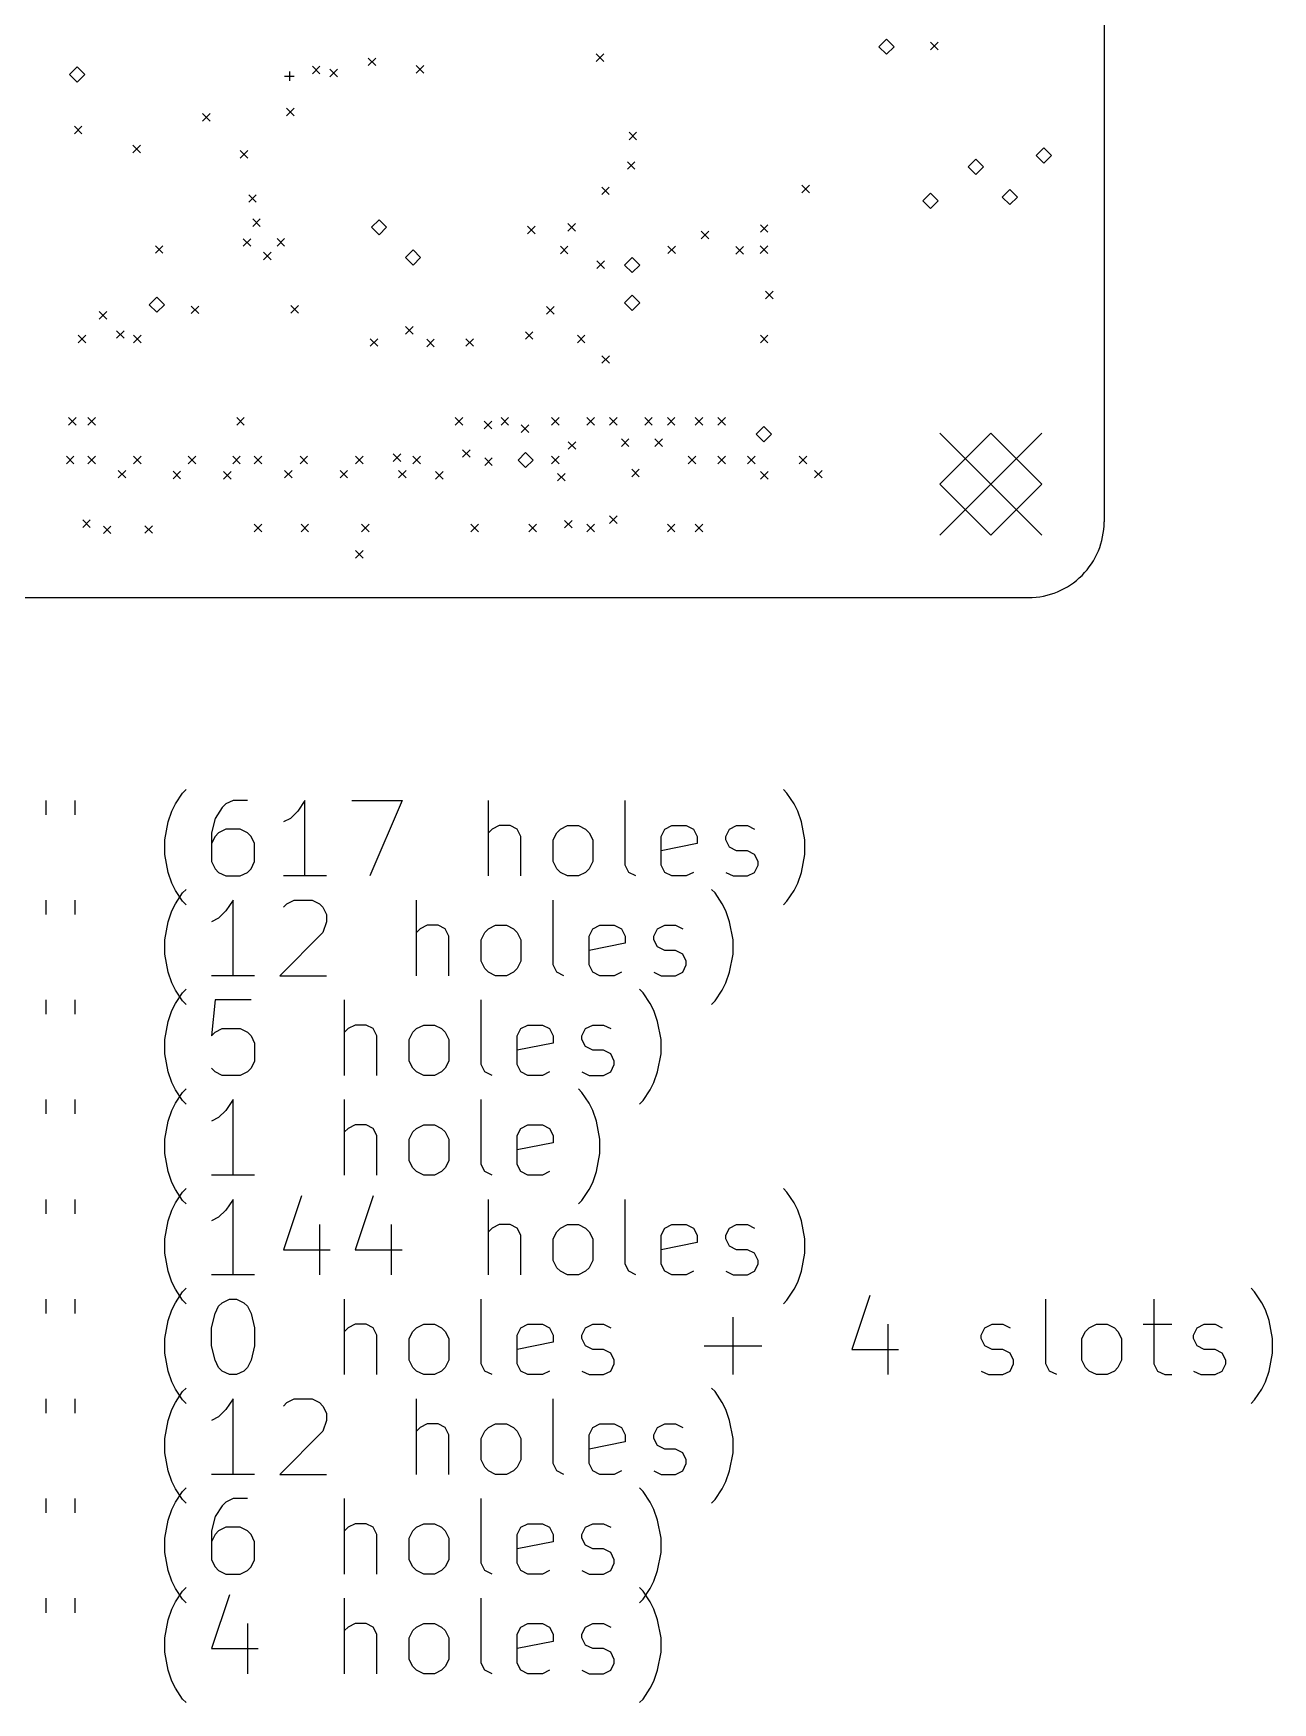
# Model space of a CAD drawing. Extents: x -2.1 to 64.5, y -89.3 to 0.
# Drawn here: x 31.65 to 64.46, y -89.25 to -45.07 of the extents above; entities that cross this region are included whole.
import ezdxf

# ---------------------------------------------------------------- set-up
doc = ezdxf.new("R2010")
doc.units = 0
doc.layers.add('BLACK', color=7, linetype='CONTINUOUS')

msp = doc.modelspace()

# ---------------------------------------------------------------- linework, layer by layer
at = {"layer": 'BLACK', "linetype": 'CONTINUOUS'}
for p, q in [((59.9958, -1.99421), (59.9958, -58)), ((54.235, -45.2218), (54.035, -45.4218)), ((54.035, -45.4218), (54.235, -45.6218)), ((54.435, -45.4218), (54.235, -45.2218)), ((54.235, -45.6218), (54.435, -45.4218)), ((55.4, -45.3), (55.6, -45.5)), ((55.6, -45.3), (55.4, -45.5)), ((39.0339, -45.9346), (39.2339, -46.1346)), ((39.2339, -45.9346), (39.0339, -46.1346)), ((40.5135, -45.7205), (40.7135, -45.9205)), ((40.7135, -45.7205), (40.5135, -45.9205)), ((41.7806, -45.9171), (41.9806, -46.1171)), ((41.9806, -45.9171), (41.7806, -46.1171)), ((46.5511, -45.6077), (46.7511, -45.8077)), ((46.7511, -45.6077), (46.5511, -45.8077)), ((32.8067, -45.9557), (32.6067, -46.1557)), ((32.6067, -46.1557), (32.8067, -46.3557)), ((33.0067, -46.1557), (32.8067, -45.9557)), ((32.8067, -46.3557), (33.0067, -46.1557)), ((38.3, -46.2), (38.55, -46.2)), ((38.425, -46.075), (38.425, -46.325)), ((39.4974, -46.0186), (39.6974, -46.2186)), ((39.6974, -46.0186), (39.4974, -46.2186)), ((36.1236, -47.1898), (36.3236, -47.3898)), ((36.3236, -47.1898), (36.1236, -47.3898)), ((38.3488, -47.0512), (38.5488, -47.2512)), ((38.5488, -47.0512), (38.3488, -47.2512)), ((32.7341, -47.5227), (32.9341, -47.7227)), ((32.9341, -47.5227), (32.7341, -47.7227)), ((47.4172, -47.684), (47.6172, -47.884)), ((47.6172, -47.684), (47.4172, -47.884)), ((34.2796, -48.0297), (34.4796, -48.2297)), ((34.4796, -48.0297), (34.2796, -48.2297)), ((58.4, -48.1), (58.2, -48.3)), ((58.6, -48.3), (58.4, -48.1)), ((37.1227, -48.1672), (37.3227, -48.3672)), ((37.3227, -48.1672), (37.1227, -48.3672)), ((47.3726, -48.4639), (47.5726, -48.6639)), ((47.5726, -48.4639), (47.3726, -48.6639)), ((56.6, -48.4), (56.4, -48.6)), ((56.4, -48.6), (56.6, -48.8)), ((56.8, -48.6), (56.6, -48.4)), ((56.6, -48.8), (56.8, -48.6)), ((58.2, -48.3), (58.4, -48.5)), ((58.4, -48.5), (58.6, -48.3)), ((37.3488, -49.3371), (37.5488, -49.5371)), ((37.5488, -49.3371), (37.3488, -49.5371)), ((46.6945, -49.1368), (46.8945, -49.3368)), ((46.8945, -49.1368), (46.6945, -49.3368)), ((51.9966, -49.0845), (52.1966, -49.2845)), ((52.1966, -49.0845), (51.9966, -49.2845)), ((55.4, -49.3), (55.2, -49.5)), ((55.6, -49.5), (55.4, -49.3)), ((57.5, -49.2), (57.3, -49.4)), ((57.3, -49.4), (57.5, -49.6)), ((57.7, -49.4), (57.5, -49.2)), ((57.5, -49.6), (57.7, -49.4)), ((55.2, -49.5), (55.4, -49.7)), ((55.4, -49.7), (55.6, -49.5)), ((37.4545, -49.9762), (37.6545, -50.1762)), ((37.6545, -49.9762), (37.4545, -50.1762)), ((40.8, -50), (40.6, -50.2)), ((40.6, -50.2), (40.8, -50.4)), ((41, -50.2), (40.8, -50)), ((40.8, -50.4), (41, -50.2)), ((44.7296, -50.1727), (44.9296, -50.3727)), ((44.9296, -50.1727), (44.7296, -50.3727)), ((45.8, -50.1), (46, -50.3)), ((46, -50.1), (45.8, -50.3)), ((49.3291, -50.3068), (49.5291, -50.5068)), ((49.5291, -50.3068), (49.3291, -50.5068)), ((50.8955, -50.1324), (51.0955, -50.3324)), ((51.0955, -50.1324), (50.8955, -50.3324)), ((34.8768, -50.6886), (35.0768, -50.8886)), ((35.0768, -50.6886), (34.8768, -50.8886)), ((37.202, -50.502), (37.402, -50.702)), ((37.402, -50.502), (37.202, -50.702)), ((38.1, -50.5), (38.3, -50.7)), ((38.3, -50.5), (38.1, -50.7)), ((41.7, -50.8), (41.5, -51)), ((41.9, -51), (41.7, -50.8)), ((45.6, -50.7), (45.8, -50.9)), ((45.8, -50.7), (45.6, -50.9)), ((48.448, -50.6972), (48.648, -50.8972)), ((48.648, -50.6972), (48.448, -50.8972)), ((50.2462, -50.7094), (50.4462, -50.9094)), ((50.4462, -50.7094), (50.2462, -50.9094)), ((50.8923, -50.6923), (51.0923, -50.8923)), ((51.0923, -50.6923), (50.8923, -50.8923)), ((37.7394, -50.8606), (37.9394, -51.0606)), ((37.9394, -50.8606), (37.7394, -51.0606)), ((41.5, -51), (41.7, -51.2)), ((41.7, -51.2), (41.9, -51)), ((46.5643, -51.0918), (46.7643, -51.2918)), ((46.7643, -51.0918), (46.5643, -51.2918)), ((47.5, -51), (47.3, -51.2)), ((47.3, -51.2), (47.5, -51.4)), ((47.7, -51.2), (47.5, -51)), ((47.5, -51.4), (47.7, -51.2)), ((34.917, -52.0511), (34.717, -52.2511)), ((35.117, -52.2511), (34.917, -52.0511)), ((47.5, -52), (47.3, -52.2)), ((47.7, -52.2), (47.5, -52)), ((51.0291, -51.8947), (51.2291, -52.0947)), ((51.2291, -51.8947), (51.0291, -52.0947)), ((33.3913, -52.4318), (33.5913, -52.6318)), ((33.5913, -52.4318), (33.3913, -52.6318)), ((34.717, -52.2511), (34.917, -52.4511)), ((34.917, -52.4511), (35.117, -52.2511)), ((35.824, -52.2857), (36.024, -52.4857)), ((36.024, -52.2857), (35.824, -52.4857)), ((38.4673, -52.2706), (38.6673, -52.4706)), ((38.6673, -52.2706), (38.4673, -52.4706)), ((45.2327, -52.3), (45.4327, -52.5)), ((45.4327, -52.3), (45.2327, -52.5)), ((47.3, -52.2), (47.5, -52.4)), ((47.5, -52.4), (47.7, -52.2)), ((33.8474, -52.939), (34.0474, -53.139)), ((34.0474, -52.939), (33.8474, -53.139)), ((41.5, -52.8253), (41.7, -53.0253)), ((41.7, -52.8253), (41.5, -53.0253)), ((44.6726, -52.9642), (44.8726, -53.1642)), ((44.8726, -52.9642), (44.6726, -53.1642)), ((32.8332, -53.0564), (33.0332, -53.2564)), ((33.0332, -53.0564), (32.8332, -53.2564)), ((34.3016, -53.0564), (34.5016, -53.2564)), ((34.5016, -53.0564), (34.3016, -53.2564)), ((40.5672, -53.1509), (40.7672, -53.3509)), ((40.7672, -53.1509), (40.5672, -53.3509)), ((42.0626, -53.1637), (42.2626, -53.3637)), ((42.2626, -53.1637), (42.0626, -53.3637)), ((43.101, -53.151), (43.301, -53.351)), ((43.301, -53.151), (43.101, -53.351)), ((46.0488, -53.0564), (46.2488, -53.2564)), ((46.2488, -53.0564), (46.0488, -53.2564)), ((50.8963, -53.0564), (51.0963, -53.2564)), ((51.0963, -53.0564), (50.8963, -53.2564)), ((46.7, -53.6), (46.9, -53.8)), ((46.9, -53.6), (46.7, -53.8)), ((32.5781, -55.2375), (32.7781, -55.4375)), ((32.7781, -55.2375), (32.5781, -55.4375)), ((33.0912, -55.2375), (33.2912, -55.4375)), ((33.2912, -55.2375), (33.0912, -55.4375)), ((37.0319, -55.2375), (37.2319, -55.4375)), ((37.2319, -55.2375), (37.0319, -55.4375)), ((42.815, -55.2375), (43.015, -55.4375)), ((43.015, -55.2375), (42.815, -55.4375)), ((43.5857, -55.3351), (43.7857, -55.5351)), ((43.7857, -55.3351), (43.5857, -55.5351)), ((44.0306, -55.2375), (44.2306, -55.4375)), ((44.2306, -55.2375), (44.0306, -55.4375)), ((44.5633, -55.4311), (44.7633, -55.6311)), ((44.7633, -55.4311), (44.5633, -55.6311)), ((45.3648, -55.2375), (45.5648, -55.4375)), ((45.5648, -55.2375), (45.3648, -55.4375)), ((46.299, -55.2375), (46.499, -55.4375)), ((46.499, -55.2375), (46.299, -55.4375)), ((46.899, -55.2375), (47.099, -55.4375)), ((47.099, -55.2375), (46.899, -55.4375)), ((47.8332, -55.2375), (48.0332, -55.4375)), ((48.0332, -55.2375), (47.8332, -55.4375)), ((48.4332, -55.2375), (48.6332, -55.4375)), ((48.6332, -55.2375), (48.4332, -55.4375)), ((49.1674, -55.2375), (49.3674, -55.4375)), ((49.3674, -55.2375), (49.1674, -55.4375)), ((49.7674, -55.2375), (49.9674, -55.4375)), ((49.9674, -55.2375), (49.7674, -55.4375)), ((50.9867, -55.4778), (50.7867, -55.6778)), ((51.1867, -55.6778), (50.9867, -55.4778)), ((55.65, -55.65), (58.35, -58.35)), ((58.35, -55.65), (55.65, -58.35)), ((57, -55.65), (55.65, -57)), ((58.35, -57), (57, -55.65)), ((43.0114, -56.0886), (43.2114, -56.2886)), ((43.2114, -56.0886), (43.0114, -56.2886)), ((45.8062, -55.8777), (46.0062, -56.0777)), ((46.0062, -55.8777), (45.8062, -56.0777)), ((47.2149, -55.8), (47.4149, -56)), ((47.4149, -55.8), (47.2149, -56)), ((48.1006, -55.8), (48.3006, -56)), ((48.3006, -55.8), (48.1006, -56)), ((50.7867, -55.6778), (50.9867, -55.8778)), ((50.9867, -55.8778), (51.1867, -55.6778)), ((32.5201, -56.2625), (32.7201, -56.4625)), ((32.7201, -56.2625), (32.5201, -56.4625)), ((33.0912, -56.2625), (33.2912, -56.4625)), ((33.2912, -56.2625), (33.0912, -56.4625)), ((34.3016, -56.2625), (34.5016, -56.4625)), ((34.5016, -56.2625), (34.3016, -56.4625)), ((35.7454, -56.2625), (35.9454, -56.4625)), ((35.9454, -56.2625), (35.7454, -56.4625)), ((36.924, -56.2625), (37.124, -56.4625)), ((37.124, -56.2625), (36.924, -56.4625)), ((37.4938, -56.2625), (37.6938, -56.4625)), ((37.6938, -56.2625), (37.4938, -56.4625)), ((38.7068, -56.2625), (38.9068, -56.4625)), ((38.9068, -56.2625), (38.7068, -56.4625)), ((40.1752, -56.2625), (40.3752, -56.4625)), ((40.3752, -56.2625), (40.1752, -56.4625)), ((41.1738, -56.2006), (41.3738, -56.4006)), ((41.3738, -56.2006), (41.1738, -56.4006)), ((41.6964, -56.2625), (41.8964, -56.4625)), ((41.8964, -56.2625), (41.6964, -56.4625)), ((43.5959, -56.3029), (43.7959, -56.5029)), ((43.7959, -56.3029), (43.5959, -56.5029)), ((44.6804, -56.1625), (44.4804, -56.3625)), ((44.4804, -56.3625), (44.6804, -56.5625)), ((44.8804, -56.3625), (44.6804, -56.1625)), ((44.6804, -56.5625), (44.8804, -56.3625)), ((45.3648, -56.2625), (45.5648, -56.4625)), ((45.5648, -56.2625), (45.3648, -56.4625)), ((48.9856, -56.2625), (49.1856, -56.4625)), ((49.1856, -56.2625), (48.9856, -56.4625)), ((49.7674, -56.2625), (49.9674, -56.4625)), ((49.9674, -56.2625), (49.7674, -56.4625)), ((50.5528, -56.2625), (50.7528, -56.4625)), ((50.7528, -56.2625), (50.5528, -56.4625)), ((51.9224, -56.2625), (52.1224, -56.4625)), ((52.1224, -56.2625), (51.9224, -56.4625)), ((33.8925, -56.6358), (34.0925, -56.8358)), ((34.0925, -56.6358), (33.8925, -56.8358)), ((35.3454, -56.6546), (35.5454, -56.8546)), ((35.5454, -56.6546), (35.3454, -56.8546)), ((36.6796, -56.6653), (36.8796, -56.8653)), ((36.8796, -56.6653), (36.6796, -56.8653)), ((38.2977, -56.6358), (38.4977, -56.8358)), ((38.4977, -56.6358), (38.2977, -56.8358)), ((39.7661, -56.6358), (39.9661, -56.8358)), ((39.9661, -56.6358), (39.7661, -56.8358)), ((41.3137, -56.6358), (41.5137, -56.8358)), ((41.5137, -56.6358), (41.3137, -56.8358)), ((42.2964, -56.6687), (42.4964, -56.8687)), ((42.4964, -56.6687), (42.2964, -56.8687)), ((45.5273, -56.7134), (45.7273, -56.9134)), ((45.7273, -56.7134), (45.5273, -56.9134)), ((47.4898, -56.6051), (47.6898, -56.8051)), ((47.6898, -56.6051), (47.4898, -56.8051)), ((50.9016, -56.6687), (51.1016, -56.8687)), ((51.1016, -56.6687), (50.9016, -56.8687)), ((52.3316, -56.6358), (52.5316, -56.8358)), ((52.5316, -56.6358), (52.3316, -56.8358)), ((55.65, -57), (57, -58.35)), ((57, -58.35), (58.35, -57)), ((46.9, -57.8412), (47.1, -58.0412)), ((47.1, -57.8412), (46.9, -58.0412)), ((32.9524, -57.9476), (33.1524, -58.1476)), ((33.1524, -57.9476), (32.9524, -58.1476)), ((33.5, -58.1098), (33.7, -58.3098)), ((33.7, -58.1098), (33.5, -58.3098)), ((34.6, -58.1), (34.8, -58.3)), ((34.8, -58.1), (34.6, -58.3)), ((37.4938, -58.0611), (37.6938, -58.2611)), ((37.6938, -58.0611), (37.4938, -58.2611)), ((38.735, -58.0611), (38.935, -58.2611)), ((38.935, -58.0611), (38.735, -58.2611)), ((40.335, -58.0611), (40.535, -58.2611)), ((40.535, -58.0611), (40.335, -58.2611)), ((43.2306, -58.0611), (43.4306, -58.2611)), ((43.4306, -58.0611), (43.2306, -58.2611)), ((44.7648, -58.0611), (44.9648, -58.2611)), ((44.9648, -58.0611), (44.7648, -58.2611)), ((45.71, -57.96), (45.91, -58.16)), ((45.91, -57.96), (45.71, -58.16)), ((46.299, -58.0611), (46.499, -58.2611)), ((46.499, -58.0611), (46.299, -58.2611)), ((48.4332, -58.0611), (48.6332, -58.2611)), ((48.6332, -58.0611), (48.4332, -58.2611)), ((49.1674, -58.0611), (49.3674, -58.2611)), ((49.3674, -58.0611), (49.1674, -58.2611)), ((40.1752, -58.7575), (40.3752, -58.9575)), ((40.3752, -58.7575), (40.1752, -58.9575)), ((1.99421, -60.0058), (57.9958, -60)), ((31.9806, -65.3706), (31.9806, -65.7516)), ((32.7425, -65.3706), (32.7425, -65.7516)), ((35.4091, -65.4659), (35.5996, -65.1801)), ((35.5996, -65.1801), (35.6948, -65.0849)), ((36.9329, -65.3706), (36.7425, -65.4659)), ((37.3139, -65.3706), (36.9329, -65.3706)), ((38.8377, -65.3706), (38.6472, -65.6563)), ((38.8377, -67.3706), (38.8377, -65.3706)), ((40.0758, -65.3706), (41.4091, -65.3706)), ((41.4091, -65.3706), (40.552, -67.3706)), ((43.6948, -67.3706), (43.6948, -65.3706)), ((47.3139, -67.0849), (47.3139, -65.3706)), ((51.5996, -65.1801), (51.5044, -65.0849)), ((51.7901, -65.4659), (51.5996, -65.1801)), ((35.2187, -65.942), (35.3139, -65.6563)), ((35.3139, -65.6563), (35.4091, -65.4659)), ((36.6472, -65.5611), (36.4567, -65.8468)), ((36.7425, -65.4659), (36.6472, -65.5611)), ((38.6472, -65.6563), (38.4567, -65.8468)), ((51.8853, -65.6563), (51.7901, -65.4659)), ((51.9806, -65.942), (51.8853, -65.6563)), ((35.1234, -66.4182), (35.2187, -65.942)), ((36.4567, -65.8468), (36.3615, -66.2278)), ((36.3615, -66.2278), (36.3615, -66.9897)), ((36.552, -66.2278), (36.4567, -66.323)), ((36.7425, -66.1325), (36.552, -66.2278)), ((37.1234, -66.1325), (36.7425, -66.1325)), ((37.3139, -66.2278), (37.1234, -66.1325)), ((37.4091, -66.323), (37.3139, -66.2278)), ((38.4567, -65.8468), (38.2663, -65.942)), ((43.7901, -66.1325), (43.6948, -66.2278)), ((43.9806, -66.0373), (43.7901, -66.1325)), ((44.2663, -66.0373), (43.9806, -66.0373)), ((44.4567, -66.1325), (44.2663, -66.0373)), ((44.552, -66.323), (44.4567, -66.1325)), ((45.4091, -66.4182), (45.5044, -66.2278)), ((45.5044, -66.2278), (45.5996, -66.1325)), ((45.5996, -66.1325), (45.7901, -66.0373)), ((45.7901, -66.0373), (46.0758, -66.0373)), ((46.0758, -66.0373), (46.2663, -66.1325)), ((46.2663, -66.1325), (46.3615, -66.2278)), ((46.3615, -66.2278), (46.4567, -66.4182)), ((48.2663, -66.323), (48.3615, -66.1325)), ((48.3615, -66.1325), (48.552, -66.0373)), ((48.552, -66.0373), (48.9329, -66.0373)), ((48.9329, -66.0373), (49.1234, -66.1325)), ((49.1234, -66.1325), (49.2187, -66.323)), ((49.9806, -66.323), (50.0758, -66.1325)), ((50.0758, -66.1325), (50.2663, -66.0373)), ((50.2663, -66.0373), (50.552, -66.0373)), ((50.552, -66.0373), (50.7425, -66.1325)), ((52.0758, -66.4182), (51.9806, -65.942)), ((35.1234, -66.7992), (35.1234, -66.4182)), ((36.4567, -66.323), (36.3615, -66.5135)), ((37.5044, -66.5135), (37.4091, -66.323)), ((37.5044, -66.9897), (37.5044, -66.5135)), ((44.552, -67.3706), (44.552, -66.323)), ((45.4091, -66.9897), (45.4091, -66.4182)), ((46.4567, -66.4182), (46.4567, -66.9897)), ((48.2663, -67.0849), (48.2663, -66.323)), ((49.2187, -66.5135), (48.2663, -66.704)), ((49.2187, -66.323), (49.2187, -66.5135)), ((49.9806, -66.4182), (49.9806, -66.323)), ((50.0758, -66.6087), (49.9806, -66.4182)), ((50.2663, -66.704), (50.0758, -66.6087)), ((50.552, -66.704), (50.2663, -66.704)), ((50.7425, -66.7992), (50.552, -66.704)), ((52.0758, -66.7992), (52.0758, -66.4182)), ((35.2187, -67.2754), (35.1234, -66.7992)), ((36.3615, -66.9897), (36.4567, -67.1801)), ((37.4091, -67.1801), (37.5044, -66.9897)), ((45.5044, -67.1801), (45.4091, -66.9897)), ((46.4567, -66.9897), (46.3615, -67.1801)), ((47.4091, -67.2754), (47.3139, -67.0849)), ((48.3615, -67.2754), (48.2663, -67.0849)), ((50.8377, -66.9897), (50.7425, -66.7992)), ((50.7425, -67.2754), (50.8377, -67.0849)), ((50.8377, -67.0849), (50.8377, -66.9897)), ((51.9806, -67.2754), (52.0758, -66.7992)), ((35.3139, -67.5611), (35.2187, -67.2754)), ((35.4091, -67.7516), (35.3139, -67.5611)), ((36.4567, -67.1801), (36.552, -67.2754)), ((36.552, -67.2754), (36.7425, -67.3706)), ((36.7425, -67.3706), (37.1234, -67.3706)), ((37.1234, -67.3706), (37.3139, -67.2754)), ((37.3139, -67.2754), (37.4091, -67.1801)), ((39.4091, -67.3706), (38.2663, -67.3706)), ((45.5996, -67.2754), (45.5044, -67.1801)), ((45.7901, -67.3706), (45.5996, -67.2754)), ((46.0758, -67.3706), (45.7901, -67.3706)), ((46.2663, -67.2754), (46.0758, -67.3706)), ((46.3615, -67.1801), (46.2663, -67.2754)), ((47.5996, -67.3706), (47.4091, -67.2754)), ((48.552, -67.3706), (48.3615, -67.2754)), ((48.9329, -67.3706), (48.552, -67.3706)), ((49.1234, -67.2754), (48.9329, -67.3706)), ((49.9806, -67.2754), (50.171, -67.3706)), ((50.171, -67.3706), (50.552, -67.3706)), ((50.552, -67.3706), (50.7425, -67.2754)), ((51.7901, -67.7516), (51.8853, -67.5611)), ((51.8853, -67.5611), (51.9806, -67.2754)), ((31.9806, -68.0106), (31.9806, -68.3916)), ((32.7425, -68.0106), (32.7425, -68.3916)), ((35.5996, -68.0373), (35.4091, -67.7516)), ((35.4091, -68.1059), (35.5996, -67.8201)), ((35.5996, -67.8201), (35.6948, -67.7249)), ((35.6948, -68.1325), (35.5996, -68.0373)), ((36.9329, -68.0106), (36.7425, -68.2963)), ((36.9329, -70.0106), (36.9329, -68.0106)), ((38.3615, -68.1059), (38.552, -68.0106)), ((38.552, -68.0106), (39.0282, -68.0106)), ((39.0282, -68.0106), (39.2187, -68.1059)), ((41.7901, -70.0106), (41.7901, -68.0106)), ((45.4091, -69.7249), (45.4091, -68.0106)), ((49.6948, -67.8201), (49.5996, -67.7249)), ((49.8853, -68.1059), (49.6948, -67.8201)), ((51.5044, -68.1325), (51.5996, -68.0373)), ((51.5996, -68.0373), (51.7901, -67.7516)), ((35.2187, -68.582), (35.3139, -68.2963)), ((35.3139, -68.2963), (35.4091, -68.1059)), ((36.7425, -68.2963), (36.552, -68.4868)), ((38.2663, -68.2011), (38.3615, -68.1059)), ((39.2187, -68.1059), (39.3139, -68.2011)), ((39.3139, -68.2011), (39.4091, -68.3916)), ((39.4091, -68.3916), (39.4091, -68.582)), ((49.9806, -68.2963), (49.8853, -68.1059)), ((50.0758, -68.582), (49.9806, -68.2963)), ((35.1234, -69.0582), (35.2187, -68.582)), ((36.552, -68.4868), (36.3615, -68.582)), ((39.3139, -68.8678), (38.171, -70.0106)), ((39.4091, -68.582), (39.3139, -68.8678)), ((41.8853, -68.7725), (41.7901, -68.8678)), ((42.0758, -68.6773), (41.8853, -68.7725)), ((42.3615, -68.6773), (42.0758, -68.6773)), ((42.552, -68.7725), (42.3615, -68.6773)), ((42.6472, -68.963), (42.552, -68.7725)), ((43.5044, -69.0582), (43.5996, -68.8678)), ((43.5996, -68.8678), (43.6948, -68.7725)), ((43.6948, -68.7725), (43.8853, -68.6773)), ((43.8853, -68.6773), (44.171, -68.6773)), ((44.171, -68.6773), (44.3615, -68.7725)), ((44.3615, -68.7725), (44.4567, -68.8678)), ((44.4567, -68.8678), (44.552, -69.0582)), ((46.3615, -68.963), (46.4567, -68.7725)), ((46.4567, -68.7725), (46.6472, -68.6773)), ((46.6472, -68.6773), (47.0282, -68.6773)), ((47.0282, -68.6773), (47.2187, -68.7725)), ((47.2187, -68.7725), (47.3139, -68.963)), ((48.0758, -68.963), (48.171, -68.7725)), ((48.171, -68.7725), (48.3615, -68.6773)), ((48.3615, -68.6773), (48.6472, -68.6773)), ((48.6472, -68.6773), (48.8377, -68.7725)), ((50.171, -69.0582), (50.0758, -68.582)), ((35.1234, -69.4392), (35.1234, -69.0582)), ((42.6472, -70.0106), (42.6472, -68.963)), ((43.5044, -69.6297), (43.5044, -69.0582)), ((44.552, -69.0582), (44.552, -69.6297)), ((46.3615, -69.7249), (46.3615, -68.963)), ((47.3139, -69.1535), (46.3615, -69.344)), ((47.3139, -68.963), (47.3139, -69.1535)), ((48.0758, -69.0582), (48.0758, -68.963)), ((48.171, -69.2487), (48.0758, -69.0582)), ((48.3615, -69.344), (48.171, -69.2487)), ((48.6472, -69.344), (48.3615, -69.344)), ((48.8377, -69.4392), (48.6472, -69.344)), ((50.171, -69.4392), (50.171, -69.0582)), ((35.2187, -69.9154), (35.1234, -69.4392)), ((43.5996, -69.8201), (43.5044, -69.6297)), ((44.552, -69.6297), (44.4567, -69.8201)), ((45.5044, -69.9154), (45.4091, -69.7249)), ((46.4567, -69.9154), (46.3615, -69.7249)), ((48.9329, -69.6297), (48.8377, -69.4392)), ((48.8377, -69.9154), (48.9329, -69.7249)), ((48.9329, -69.7249), (48.9329, -69.6297)), ((50.0758, -69.9154), (50.171, -69.4392)), ((35.3139, -70.2011), (35.2187, -69.9154)), ((35.4091, -70.3916), (35.3139, -70.2011)), ((37.5044, -70.0106), (36.3615, -70.0106)), ((38.171, -70.0106), (39.4091, -70.0106)), ((43.6948, -69.9154), (43.5996, -69.8201)), ((43.8853, -70.0106), (43.6948, -69.9154)), ((44.171, -70.0106), (43.8853, -70.0106)), ((44.3615, -69.9154), (44.171, -70.0106)), ((44.4567, -69.8201), (44.3615, -69.9154)), ((45.6948, -70.0106), (45.5044, -69.9154)), ((46.6472, -70.0106), (46.4567, -69.9154)), ((47.0282, -70.0106), (46.6472, -70.0106)), ((47.2187, -69.9154), (47.0282, -70.0106)), ((48.0758, -69.9154), (48.2663, -70.0106)), ((48.2663, -70.0106), (48.6472, -70.0106)), ((48.6472, -70.0106), (48.8377, -69.9154)), ((49.8853, -70.3916), (49.9806, -70.2011)), ((49.9806, -70.2011), (50.0758, -69.9154)), ((31.9806, -70.6506), (31.9806, -71.0316)), ((32.7425, -70.6506), (32.7425, -71.0316)), ((35.5996, -70.6773), (35.4091, -70.3916)), ((35.4091, -70.7459), (35.5996, -70.4601)), ((35.5996, -70.4601), (35.6948, -70.3649)), ((35.6948, -70.7725), (35.5996, -70.6773)), ((36.4567, -70.6506), (36.3615, -71.603)), ((37.4091, -70.6506), (36.4567, -70.6506)), ((39.8853, -72.6506), (39.8853, -70.6506)), ((43.5044, -72.3649), (43.5044, -70.6506)), ((47.7901, -70.4601), (47.6948, -70.3649)), ((47.9806, -70.7459), (47.7901, -70.4601)), ((49.5996, -70.7725), (49.6948, -70.6773)), ((49.6948, -70.6773), (49.8853, -70.3916)), ((35.2187, -71.222), (35.3139, -70.9363)), ((35.3139, -70.9363), (35.4091, -70.7459)), ((48.0758, -70.9363), (47.9806, -70.7459)), ((48.171, -71.222), (48.0758, -70.9363)), ((35.1234, -71.6982), (35.2187, -71.222)), ((36.3615, -71.603), (36.4567, -71.5078)), ((36.4567, -71.5078), (36.6472, -71.4125)), ((36.6472, -71.4125), (37.1234, -71.4125)), ((37.1234, -71.4125), (37.3139, -71.5078)), ((37.3139, -71.5078), (37.4091, -71.603)), ((39.9806, -71.4125), (39.8853, -71.5078)), ((40.171, -71.3173), (39.9806, -71.4125)), ((40.4567, -71.3173), (40.171, -71.3173)), ((40.6472, -71.4125), (40.4567, -71.3173)), ((40.7425, -71.603), (40.6472, -71.4125)), ((41.5996, -71.6982), (41.6948, -71.5078)), ((41.6948, -71.5078), (41.7901, -71.4125)), ((41.7901, -71.4125), (41.9806, -71.3173)), ((41.9806, -71.3173), (42.2663, -71.3173)), ((42.2663, -71.3173), (42.4567, -71.4125)), ((42.4567, -71.4125), (42.552, -71.5078)), ((42.552, -71.5078), (42.6472, -71.6982)), ((44.4567, -71.603), (44.552, -71.4125)), ((44.552, -71.4125), (44.7425, -71.3173)), ((44.7425, -71.3173), (45.1234, -71.3173)), ((45.1234, -71.3173), (45.3139, -71.4125)), ((45.3139, -71.4125), (45.4091, -71.603)), ((46.171, -71.603), (46.2663, -71.4125)), ((46.2663, -71.4125), (46.4567, -71.3173)), ((46.4567, -71.3173), (46.7425, -71.3173)), ((46.7425, -71.3173), (46.9329, -71.4125)), ((48.2663, -71.6982), (48.171, -71.222)), ((35.1234, -72.0792), (35.1234, -71.6982)), ((37.4091, -71.603), (37.5044, -71.7935)), ((37.5044, -71.7935), (37.5044, -72.2697)), ((40.7425, -72.6506), (40.7425, -71.603)), ((41.5996, -72.2697), (41.5996, -71.6982)), ((42.6472, -71.6982), (42.6472, -72.2697)), ((44.4567, -72.3649), (44.4567, -71.603)), ((45.4091, -71.7935), (44.4567, -71.984)), ((45.4091, -71.603), (45.4091, -71.7935)), ((46.171, -71.6982), (46.171, -71.603)), ((46.2663, -71.8887), (46.171, -71.6982)), ((46.4567, -71.984), (46.2663, -71.8887)), ((46.7425, -71.984), (46.4567, -71.984)), ((46.9329, -72.0792), (46.7425, -71.984)), ((48.2663, -72.0792), (48.2663, -71.6982)), ((35.2187, -72.5554), (35.1234, -72.0792)), ((36.4567, -72.5554), (36.3615, -72.4601)), ((37.4091, -72.4601), (37.3139, -72.5554)), ((37.5044, -72.2697), (37.4091, -72.4601)), ((41.6948, -72.4601), (41.5996, -72.2697)), ((41.7901, -72.5554), (41.6948, -72.4601)), ((42.552, -72.4601), (42.4567, -72.5554)), ((42.6472, -72.2697), (42.552, -72.4601)), ((43.5996, -72.5554), (43.5044, -72.3649)), ((44.552, -72.5554), (44.4567, -72.3649)), ((47.0282, -72.2697), (46.9329, -72.0792)), ((46.9329, -72.5554), (47.0282, -72.3649)), ((47.0282, -72.3649), (47.0282, -72.2697)), ((48.171, -72.5554), (48.2663, -72.0792)), ((35.3139, -72.8411), (35.2187, -72.5554)), ((35.4091, -73.0316), (35.3139, -72.8411)), ((36.6472, -72.6506), (36.4567, -72.5554)), ((37.1234, -72.6506), (36.6472, -72.6506)), ((37.3139, -72.5554), (37.1234, -72.6506)), ((41.9806, -72.6506), (41.7901, -72.5554)), ((42.2663, -72.6506), (41.9806, -72.6506)), ((42.4567, -72.5554), (42.2663, -72.6506)), ((43.7901, -72.6506), (43.5996, -72.5554)), ((44.7425, -72.6506), (44.552, -72.5554)), ((45.1234, -72.6506), (44.7425, -72.6506)), ((45.3139, -72.5554), (45.1234, -72.6506)), ((46.171, -72.5554), (46.3615, -72.6506)), ((46.3615, -72.6506), (46.7425, -72.6506)), ((46.7425, -72.6506), (46.9329, -72.5554)), ((47.9806, -73.0316), (48.0758, -72.8411)), ((48.0758, -72.8411), (48.171, -72.5554)), ((31.9806, -73.2906), (31.9806, -73.6716)), ((32.7425, -73.2906), (32.7425, -73.6716)), ((35.5996, -73.3173), (35.4091, -73.0316)), ((35.4091, -73.3859), (35.5996, -73.1001)), ((35.5996, -73.1001), (35.6948, -73.0049)), ((35.6948, -73.4125), (35.5996, -73.3173)), ((36.9329, -73.2906), (36.7425, -73.5763)), ((36.9329, -75.2906), (36.9329, -73.2906)), ((39.8853, -75.2906), (39.8853, -73.2906)), ((43.5044, -75.0049), (43.5044, -73.2906)), ((46.171, -73.1001), (46.0758, -73.0049)), ((46.3615, -73.3859), (46.171, -73.1001)), ((47.6948, -73.4125), (47.7901, -73.3173)), ((47.7901, -73.3173), (47.9806, -73.0316)), ((35.2187, -73.862), (35.3139, -73.5763)), ((35.3139, -73.5763), (35.4091, -73.3859)), ((36.552, -73.7668), (36.3615, -73.862)), ((36.7425, -73.5763), (36.552, -73.7668)), ((46.4567, -73.5763), (46.3615, -73.3859)), ((46.552, -73.862), (46.4567, -73.5763)), ((35.1234, -74.3382), (35.2187, -73.862)), ((39.9806, -74.0525), (39.8853, -74.1478)), ((40.171, -73.9573), (39.9806, -74.0525)), ((40.4567, -73.9573), (40.171, -73.9573)), ((40.6472, -74.0525), (40.4567, -73.9573)), ((40.7425, -74.243), (40.6472, -74.0525)), ((41.5996, -74.3382), (41.6948, -74.1478)), ((41.6948, -74.1478), (41.7901, -74.0525)), ((41.7901, -74.0525), (41.9806, -73.9573)), ((41.9806, -73.9573), (42.2663, -73.9573)), ((42.2663, -73.9573), (42.4567, -74.0525)), ((42.4567, -74.0525), (42.552, -74.1478)), ((42.552, -74.1478), (42.6472, -74.3382)), ((44.4567, -74.243), (44.552, -74.0525)), ((44.552, -74.0525), (44.7425, -73.9573)), ((44.7425, -73.9573), (45.1234, -73.9573)), ((45.1234, -73.9573), (45.3139, -74.0525)), ((45.3139, -74.0525), (45.4091, -74.243)), ((46.6472, -74.3382), (46.552, -73.862)), ((35.1234, -74.7192), (35.1234, -74.3382)), ((40.7425, -75.2906), (40.7425, -74.243)), ((41.5996, -74.9097), (41.5996, -74.3382)), ((42.6472, -74.3382), (42.6472, -74.9097)), ((44.4567, -75.0049), (44.4567, -74.243)), ((45.4091, -74.4335), (44.4567, -74.624)), ((45.4091, -74.243), (45.4091, -74.4335)), ((46.6472, -74.7192), (46.6472, -74.3382)), ((35.2187, -75.1954), (35.1234, -74.7192)), ((41.6948, -75.1001), (41.5996, -74.9097)), ((41.7901, -75.1954), (41.6948, -75.1001)), ((42.552, -75.1001), (42.4567, -75.1954)), ((42.6472, -74.9097), (42.552, -75.1001)), ((43.5996, -75.1954), (43.5044, -75.0049)), ((44.552, -75.1954), (44.4567, -75.0049)), ((46.552, -75.1954), (46.6472, -74.7192)), ((35.3139, -75.4811), (35.2187, -75.1954)), ((35.4091, -75.6716), (35.3139, -75.4811)), ((37.5044, -75.2906), (36.3615, -75.2906)), ((41.9806, -75.2906), (41.7901, -75.1954)), ((42.2663, -75.2906), (41.9806, -75.2906)), ((42.4567, -75.1954), (42.2663, -75.2906)), ((43.7901, -75.2906), (43.5996, -75.1954)), ((44.7425, -75.2906), (44.552, -75.1954)), ((45.1234, -75.2906), (44.7425, -75.2906)), ((45.3139, -75.1954), (45.1234, -75.2906)), ((46.3615, -75.6716), (46.4567, -75.4811)), ((46.4567, -75.4811), (46.552, -75.1954)), ((31.9806, -75.9306), (31.9806, -76.3116)), ((32.7425, -75.9306), (32.7425, -76.3116)), ((35.5996, -75.9573), (35.4091, -75.6716)), ((35.4091, -76.0259), (35.5996, -75.7401)), ((35.5996, -75.7401), (35.6948, -75.6449)), ((35.6948, -76.0525), (35.5996, -75.9573)), ((36.9329, -75.9306), (36.7425, -76.2163)), ((36.9329, -77.9306), (36.9329, -75.9306)), ((38.7425, -75.8354), (38.2663, -77.264)), ((40.6472, -75.8354), (40.171, -77.264)), ((43.6948, -77.9306), (43.6948, -75.9306)), ((46.0758, -76.0525), (46.171, -75.9573)), ((46.171, -75.9573), (46.3615, -75.6716)), ((47.3139, -77.6449), (47.3139, -75.9306)), ((51.5996, -75.7401), (51.5044, -75.6449)), ((51.7901, -76.0259), (51.5996, -75.7401)), ((35.2187, -76.502), (35.3139, -76.2163)), ((35.3139, -76.2163), (35.4091, -76.0259)), ((36.552, -76.4068), (36.3615, -76.502)), ((36.7425, -76.2163), (36.552, -76.4068)), ((51.8853, -76.2163), (51.7901, -76.0259)), ((51.9806, -76.502), (51.8853, -76.2163)), ((35.1234, -76.9782), (35.2187, -76.502)), ((39.2187, -76.5973), (39.2187, -77.9306)), ((41.1234, -76.5973), (41.1234, -77.9306)), ((43.7901, -76.6925), (43.6948, -76.7878)), ((43.9806, -76.5973), (43.7901, -76.6925)), ((44.2663, -76.5973), (43.9806, -76.5973)), ((44.4567, -76.6925), (44.2663, -76.5973)), ((44.552, -76.883), (44.4567, -76.6925)), ((45.4091, -76.9782), (45.5044, -76.7878)), ((45.5044, -76.7878), (45.5996, -76.6925)), ((45.5996, -76.6925), (45.7901, -76.5973)), ((45.7901, -76.5973), (46.0758, -76.5973)), ((46.0758, -76.5973), (46.2663, -76.6925)), ((46.2663, -76.6925), (46.3615, -76.7878)), ((46.3615, -76.7878), (46.4567, -76.9782)), ((48.2663, -76.883), (48.3615, -76.6925)), ((48.3615, -76.6925), (48.552, -76.5973)), ((48.552, -76.5973), (48.9329, -76.5973)), ((48.9329, -76.5973), (49.1234, -76.6925)), ((49.1234, -76.6925), (49.2187, -76.883)), ((49.9806, -76.883), (50.0758, -76.6925)), ((50.0758, -76.6925), (50.2663, -76.5973)), ((50.2663, -76.5973), (50.552, -76.5973)), ((50.552, -76.5973), (50.7425, -76.6925)), ((52.0758, -76.9782), (51.9806, -76.502)), ((35.1234, -77.3592), (35.1234, -76.9782)), ((38.2663, -77.264), (39.5044, -77.264)), ((40.171, -77.264), (41.4091, -77.264)), ((44.552, -77.9306), (44.552, -76.883)), ((45.4091, -77.5497), (45.4091, -76.9782)), ((46.4567, -76.9782), (46.4567, -77.5497)), ((48.2663, -77.6449), (48.2663, -76.883)), ((49.2187, -77.0735), (48.2663, -77.264)), ((49.2187, -76.883), (49.2187, -77.0735)), ((49.9806, -76.9782), (49.9806, -76.883)), ((50.0758, -77.1687), (49.9806, -76.9782)), ((50.2663, -77.264), (50.0758, -77.1687)), ((50.552, -77.264), (50.2663, -77.264)), ((50.7425, -77.3592), (50.552, -77.264)), ((52.0758, -77.3592), (52.0758, -76.9782)), ((35.2187, -77.8354), (35.1234, -77.3592)), ((45.5044, -77.7401), (45.4091, -77.5497)), ((45.5996, -77.8354), (45.5044, -77.7401)), ((46.3615, -77.7401), (46.2663, -77.8354)), ((46.4567, -77.5497), (46.3615, -77.7401)), ((47.4091, -77.8354), (47.3139, -77.6449)), ((48.3615, -77.8354), (48.2663, -77.6449)), ((50.8377, -77.5497), (50.7425, -77.3592)), ((50.7425, -77.8354), (50.8377, -77.6449)), ((50.8377, -77.6449), (50.8377, -77.5497)), ((51.9806, -77.8354), (52.0758, -77.3592)), ((35.3139, -78.1211), (35.2187, -77.8354)), ((35.4091, -78.3116), (35.3139, -78.1211)), ((37.5044, -77.9306), (36.3615, -77.9306)), ((45.7901, -77.9306), (45.5996, -77.8354)), ((46.0758, -77.9306), (45.7901, -77.9306)), ((46.2663, -77.8354), (46.0758, -77.9306)), ((47.5996, -77.9306), (47.4091, -77.8354)), ((48.552, -77.9306), (48.3615, -77.8354)), ((48.9329, -77.9306), (48.552, -77.9306)), ((49.1234, -77.8354), (48.9329, -77.9306)), ((49.9806, -77.8354), (50.171, -77.9306)), ((50.171, -77.9306), (50.552, -77.9306)), ((50.552, -77.9306), (50.7425, -77.8354)), ((51.7901, -78.3116), (51.8853, -78.1211)), ((51.8853, -78.1211), (51.9806, -77.8354)), ((31.9806, -78.5706), (31.9806, -78.9516)), ((32.7425, -78.5706), (32.7425, -78.9516)), ((35.5996, -78.5973), (35.4091, -78.3116)), ((35.4091, -78.6659), (35.5996, -78.3801)), ((35.5996, -78.3801), (35.6948, -78.2849)), ((35.6948, -78.6925), (35.5996, -78.5973)), ((36.6472, -78.6659), (36.8377, -78.5706)), ((36.8377, -78.5706), (37.0282, -78.5706)), ((37.0282, -78.5706), (37.2187, -78.6659)), ((39.8853, -80.5706), (39.8853, -78.5706)), ((43.5044, -80.2849), (43.5044, -78.5706)), ((51.5044, -78.6925), (51.5996, -78.5973)), ((51.5996, -78.5973), (51.7901, -78.3116)), ((53.7901, -78.4754), (53.3139, -79.904)), ((58.4567, -80.2849), (58.4567, -78.5706)), ((61.3139, -78.5706), (61.3139, -80.2849)), ((63.9806, -78.3801), (63.8853, -78.2849)), ((64.171, -78.6659), (63.9806, -78.3801)), ((35.2187, -79.142), (35.3139, -78.8563)), ((35.3139, -78.8563), (35.4091, -78.6659)), ((36.3615, -79.3325), (36.4567, -78.9516)), ((36.4567, -78.9516), (36.552, -78.7611)), ((36.552, -78.7611), (36.6472, -78.6659)), ((37.2187, -78.6659), (37.3139, -78.7611)), ((37.3139, -78.7611), (37.4091, -78.9516)), ((37.4091, -78.9516), (37.5044, -79.3325)), ((50.171, -80.5706), (50.171, -79.0468)), ((64.2663, -78.8563), (64.171, -78.6659)), ((64.3615, -79.142), (64.2663, -78.8563)), ((35.1234, -79.6182), (35.2187, -79.142)), ((36.3615, -79.8087), (36.3615, -79.3325)), ((37.5044, -79.3325), (37.5044, -79.8087)), ((39.9806, -79.3325), (39.8853, -79.4278)), ((40.171, -79.2373), (39.9806, -79.3325)), ((40.4567, -79.2373), (40.171, -79.2373)), ((40.6472, -79.3325), (40.4567, -79.2373)), ((40.7425, -79.523), (40.6472, -79.3325)), ((40.7425, -80.5706), (40.7425, -79.523)), ((41.5996, -79.6182), (41.6948, -79.4278)), ((41.6948, -79.4278), (41.7901, -79.3325)), ((41.7901, -79.3325), (41.9806, -79.2373)), ((41.9806, -79.2373), (42.2663, -79.2373)), ((42.2663, -79.2373), (42.4567, -79.3325)), ((42.4567, -79.3325), (42.552, -79.4278)), ((42.552, -79.4278), (42.6472, -79.6182)), ((44.4567, -79.523), (44.552, -79.3325)), ((44.4567, -80.2849), (44.4567, -79.523)), ((44.552, -79.3325), (44.7425, -79.2373)), ((44.7425, -79.2373), (45.1234, -79.2373)), ((45.1234, -79.2373), (45.3139, -79.3325)), ((45.3139, -79.3325), (45.4091, -79.523)), ((45.4091, -79.523), (45.4091, -79.7135)), ((46.171, -79.523), (46.2663, -79.3325)), ((46.171, -79.6182), (46.171, -79.523)), ((46.2663, -79.3325), (46.4567, -79.2373)), ((46.4567, -79.2373), (46.7425, -79.2373)), ((46.7425, -79.2373), (46.9329, -79.3325)), ((54.2663, -79.2373), (54.2663, -80.5706)), ((56.7425, -79.523), (56.8377, -79.3325)), ((56.7425, -79.6182), (56.7425, -79.523)), ((56.8377, -79.3325), (57.0282, -79.2373)), ((57.0282, -79.2373), (57.3139, -79.2373)), ((57.3139, -79.2373), (57.5044, -79.3325)), ((59.4091, -79.6182), (59.5044, -79.4278)), ((59.5044, -79.4278), (59.5996, -79.3325)), ((59.5996, -79.3325), (59.7901, -79.2373)), ((59.7901, -79.2373), (60.0758, -79.2373)), ((60.0758, -79.2373), (60.2663, -79.3325)), ((60.2663, -79.3325), (60.3615, -79.4278)), ((60.3615, -79.4278), (60.4567, -79.6182)), ((61.0282, -79.2373), (61.7901, -79.2373)), ((62.3615, -79.523), (62.4567, -79.3325)), ((62.3615, -79.6182), (62.3615, -79.523)), ((62.4567, -79.3325), (62.6472, -79.2373)), ((62.6472, -79.2373), (62.9329, -79.2373)), ((62.9329, -79.2373), (63.1234, -79.3325)), ((64.4567, -79.6182), (64.3615, -79.142)), ((35.1234, -79.9992), (35.1234, -79.6182)), ((36.4567, -80.1897), (36.3615, -79.8087)), ((37.5044, -79.8087), (37.4091, -80.1897)), ((41.5996, -80.1897), (41.5996, -79.6182)), ((42.6472, -79.6182), (42.6472, -80.1897)), ((45.4091, -79.7135), (44.4567, -79.904)), ((46.2663, -79.8087), (46.171, -79.6182)), ((46.4567, -79.904), (46.2663, -79.8087)), ((46.7425, -79.904), (46.4567, -79.904)), ((46.9329, -79.9992), (46.7425, -79.904)), ((49.4091, -79.8087), (50.9329, -79.8087)), ((53.3139, -79.904), (54.552, -79.904)), ((56.8377, -79.8087), (56.7425, -79.6182)), ((57.0282, -79.904), (56.8377, -79.8087)), ((57.3139, -79.904), (57.0282, -79.904)), ((57.5044, -79.9992), (57.3139, -79.904)), ((59.4091, -80.1897), (59.4091, -79.6182)), ((60.4567, -79.6182), (60.4567, -80.1897)), ((62.4567, -79.8087), (62.3615, -79.6182)), ((62.6472, -79.904), (62.4567, -79.8087)), ((62.9329, -79.904), (62.6472, -79.904)), ((63.1234, -79.9992), (62.9329, -79.904)), ((64.4567, -79.9992), (64.4567, -79.6182)), ((35.2187, -80.4754), (35.1234, -79.9992)), ((36.552, -80.3801), (36.4567, -80.1897)), ((36.6472, -80.4754), (36.552, -80.3801)), ((37.3139, -80.3801), (37.2187, -80.4754)), ((37.4091, -80.1897), (37.3139, -80.3801)), ((41.6948, -80.3801), (41.5996, -80.1897)), ((41.7901, -80.4754), (41.6948, -80.3801)), ((42.552, -80.3801), (42.4567, -80.4754)), ((42.6472, -80.1897), (42.552, -80.3801)), ((43.5996, -80.4754), (43.5044, -80.2849)), ((44.552, -80.4754), (44.4567, -80.2849)), ((47.0282, -80.1897), (46.9329, -79.9992)), ((46.9329, -80.4754), (47.0282, -80.2849)), ((47.0282, -80.2849), (47.0282, -80.1897)), ((57.5996, -80.1897), (57.5044, -79.9992)), ((57.5044, -80.4754), (57.5996, -80.2849)), ((57.5996, -80.2849), (57.5996, -80.1897)), ((58.552, -80.4754), (58.4567, -80.2849)), ((59.5044, -80.3801), (59.4091, -80.1897)), ((59.5996, -80.4754), (59.5044, -80.3801)), ((60.3615, -80.3801), (60.2663, -80.4754)), ((60.4567, -80.1897), (60.3615, -80.3801)), ((61.3139, -80.2849), (61.4091, -80.4754)), ((63.2187, -80.1897), (63.1234, -79.9992)), ((63.1234, -80.4754), (63.2187, -80.2849)), ((63.2187, -80.2849), (63.2187, -80.1897)), ((64.3615, -80.4754), (64.4567, -79.9992)), ((35.3139, -80.7611), (35.2187, -80.4754)), ((35.4091, -80.9516), (35.3139, -80.7611)), ((36.8377, -80.5706), (36.6472, -80.4754)), ((37.0282, -80.5706), (36.8377, -80.5706)), ((37.2187, -80.4754), (37.0282, -80.5706)), ((41.9806, -80.5706), (41.7901, -80.4754)), ((42.2663, -80.5706), (41.9806, -80.5706)), ((42.4567, -80.4754), (42.2663, -80.5706)), ((43.7901, -80.5706), (43.5996, -80.4754)), ((44.7425, -80.5706), (44.552, -80.4754)), ((45.1234, -80.5706), (44.7425, -80.5706)), ((45.3139, -80.4754), (45.1234, -80.5706)), ((46.171, -80.4754), (46.3615, -80.5706)), ((46.3615, -80.5706), (46.7425, -80.5706)), ((46.7425, -80.5706), (46.9329, -80.4754)), ((56.7425, -80.4754), (56.9329, -80.5706)), ((56.9329, -80.5706), (57.3139, -80.5706)), ((57.3139, -80.5706), (57.5044, -80.4754)), ((58.7425, -80.5706), (58.552, -80.4754)), ((59.7901, -80.5706), (59.5996, -80.4754)), ((60.0758, -80.5706), (59.7901, -80.5706)), ((60.2663, -80.4754), (60.0758, -80.5706)), ((61.4091, -80.4754), (61.5996, -80.5706)), ((61.5996, -80.5706), (61.7901, -80.5706)), ((62.3615, -80.4754), (62.552, -80.5706)), ((62.552, -80.5706), (62.9329, -80.5706)), ((62.9329, -80.5706), (63.1234, -80.4754)), ((64.171, -80.9516), (64.2663, -80.7611)), ((64.2663, -80.7611), (64.3615, -80.4754)), ((31.9806, -81.2106), (31.9806, -81.5916)), ((32.7425, -81.2106), (32.7425, -81.5916)), ((35.5996, -81.2373), (35.4091, -80.9516)), ((35.4091, -81.3059), (35.5996, -81.0201)), ((35.5996, -81.0201), (35.6948, -80.9249)), ((35.6948, -81.3325), (35.5996, -81.2373)), ((36.9329, -81.2106), (36.7425, -81.4963)), ((36.9329, -83.2106), (36.9329, -81.2106)), ((38.3615, -81.3059), (38.552, -81.2106)), ((38.552, -81.2106), (39.0282, -81.2106)), ((39.0282, -81.2106), (39.2187, -81.3059)), ((41.7901, -83.2106), (41.7901, -81.2106)), ((45.4091, -82.9249), (45.4091, -81.2106)), ((49.6948, -81.0201), (49.5996, -80.9249)), ((49.8853, -81.3059), (49.6948, -81.0201)), ((63.8853, -81.3325), (63.9806, -81.2373)), ((63.9806, -81.2373), (64.171, -80.9516)), ((35.2187, -81.782), (35.3139, -81.4963)), ((35.3139, -81.4963), (35.4091, -81.3059)), ((36.552, -81.6868), (36.3615, -81.782)), ((36.7425, -81.4963), (36.552, -81.6868)), ((38.2663, -81.4011), (38.3615, -81.3059)), ((39.2187, -81.3059), (39.3139, -81.4011)), ((39.3139, -81.4011), (39.4091, -81.5916)), ((39.4091, -81.5916), (39.4091, -81.782)), ((49.9806, -81.4963), (49.8853, -81.3059)), ((50.0758, -81.782), (49.9806, -81.4963)), ((35.1234, -82.2582), (35.2187, -81.782)), ((39.3139, -82.0678), (38.171, -83.2106)), ((39.4091, -81.782), (39.3139, -82.0678)), ((41.8853, -81.9725), (41.7901, -82.0678)), ((42.0758, -81.8773), (41.8853, -81.9725)), ((42.3615, -81.8773), (42.0758, -81.8773)), ((42.552, -81.9725), (42.3615, -81.8773)), ((42.6472, -82.163), (42.552, -81.9725)), ((42.6472, -83.2106), (42.6472, -82.163)), ((43.5044, -82.2582), (43.5996, -82.0678)), ((43.5996, -82.0678), (43.6948, -81.9725)), ((43.6948, -81.9725), (43.8853, -81.8773)), ((43.8853, -81.8773), (44.171, -81.8773)), ((44.171, -81.8773), (44.3615, -81.9725)), ((44.3615, -81.9725), (44.4567, -82.0678)), ((44.4567, -82.0678), (44.552, -82.2582)), ((46.3615, -82.163), (46.4567, -81.9725)), ((46.3615, -82.9249), (46.3615, -82.163)), ((46.4567, -81.9725), (46.6472, -81.8773)), ((46.6472, -81.8773), (47.0282, -81.8773)), ((47.0282, -81.8773), (47.2187, -81.9725)), ((47.2187, -81.9725), (47.3139, -82.163)), ((47.3139, -82.163), (47.3139, -82.3535)), ((48.0758, -82.163), (48.171, -81.9725)), ((48.0758, -82.2582), (48.0758, -82.163)), ((48.171, -81.9725), (48.3615, -81.8773)), ((48.3615, -81.8773), (48.6472, -81.8773)), ((48.6472, -81.8773), (48.8377, -81.9725)), ((50.171, -82.2582), (50.0758, -81.782)), ((35.1234, -82.6392), (35.1234, -82.2582)), ((43.5044, -82.8297), (43.5044, -82.2582)), ((44.552, -82.2582), (44.552, -82.8297)), ((47.3139, -82.3535), (46.3615, -82.544)), ((48.171, -82.4487), (48.0758, -82.2582)), ((48.3615, -82.544), (48.171, -82.4487)), ((48.6472, -82.544), (48.3615, -82.544)), ((48.8377, -82.6392), (48.6472, -82.544)), ((50.171, -82.6392), (50.171, -82.2582)), ((35.2187, -83.1154), (35.1234, -82.6392)), ((43.5996, -83.0201), (43.5044, -82.8297)), ((43.6948, -83.1154), (43.5996, -83.0201)), ((44.4567, -83.0201), (44.3615, -83.1154)), ((44.552, -82.8297), (44.4567, -83.0201)), ((45.5044, -83.1154), (45.4091, -82.9249)), ((46.4567, -83.1154), (46.3615, -82.9249)), ((48.9329, -82.8297), (48.8377, -82.6392)), ((48.8377, -83.1154), (48.9329, -82.9249)), ((48.9329, -82.9249), (48.9329, -82.8297)), ((50.0758, -83.1154), (50.171, -82.6392)), ((35.3139, -83.4011), (35.2187, -83.1154)), ((35.4091, -83.5916), (35.3139, -83.4011)), ((37.5044, -83.2106), (36.3615, -83.2106)), ((38.171, -83.2106), (39.4091, -83.2106)), ((43.8853, -83.2106), (43.6948, -83.1154)), ((44.171, -83.2106), (43.8853, -83.2106)), ((44.3615, -83.1154), (44.171, -83.2106)), ((45.6948, -83.2106), (45.5044, -83.1154)), ((46.6472, -83.2106), (46.4567, -83.1154)), ((47.0282, -83.2106), (46.6472, -83.2106)), ((47.2187, -83.1154), (47.0282, -83.2106)), ((48.0758, -83.1154), (48.2663, -83.2106)), ((48.2663, -83.2106), (48.6472, -83.2106)), ((48.6472, -83.2106), (48.8377, -83.1154)), ((49.8853, -83.5916), (49.9806, -83.4011)), ((49.9806, -83.4011), (50.0758, -83.1154)), ((31.9806, -83.8506), (31.9806, -84.2316)), ((32.7425, -83.8506), (32.7425, -84.2316)), ((35.3139, -84.1363), (35.4091, -83.9459)), ((35.5996, -83.8773), (35.4091, -83.5916)), ((35.4091, -83.9459), (35.5996, -83.6601)), ((35.5996, -83.6601), (35.6948, -83.5649)), ((35.6948, -83.9725), (35.5996, -83.8773)), ((36.7425, -83.9459), (36.6472, -84.0411)), ((36.9329, -83.8506), (36.7425, -83.9459)), ((37.3139, -83.8506), (36.9329, -83.8506)), ((39.8853, -85.8506), (39.8853, -83.8506)), ((43.5044, -85.5649), (43.5044, -83.8506)), ((47.7901, -83.6601), (47.6948, -83.5649)), ((47.9806, -83.9459), (47.7901, -83.6601)), ((48.0758, -84.1363), (47.9806, -83.9459)), ((49.5996, -83.9725), (49.6948, -83.8773)), ((49.6948, -83.8773), (49.8853, -83.5916)), ((35.2187, -84.422), (35.3139, -84.1363)), ((36.4567, -84.3268), (36.3615, -84.7078)), ((36.6472, -84.0411), (36.4567, -84.3268)), ((48.171, -84.422), (48.0758, -84.1363)), ((35.1234, -84.8982), (35.2187, -84.422)), ((36.3615, -84.7078), (36.3615, -85.4697)), ((36.4567, -84.803), (36.3615, -84.9935)), ((36.552, -84.7078), (36.4567, -84.803)), ((36.7425, -84.6125), (36.552, -84.7078)), ((37.1234, -84.6125), (36.7425, -84.6125)), ((37.3139, -84.7078), (37.1234, -84.6125)), ((37.4091, -84.803), (37.3139, -84.7078)), ((37.5044, -84.9935), (37.4091, -84.803)), ((39.9806, -84.6125), (39.8853, -84.7078)), ((40.171, -84.5173), (39.9806, -84.6125)), ((40.4567, -84.5173), (40.171, -84.5173)), ((40.6472, -84.6125), (40.4567, -84.5173)), ((40.7425, -84.803), (40.6472, -84.6125)), ((40.7425, -85.8506), (40.7425, -84.803)), ((41.5996, -84.8982), (41.6948, -84.7078)), ((41.6948, -84.7078), (41.7901, -84.6125)), ((41.7901, -84.6125), (41.9806, -84.5173)), ((41.9806, -84.5173), (42.2663, -84.5173)), ((42.2663, -84.5173), (42.4567, -84.6125)), ((42.4567, -84.6125), (42.552, -84.7078)), ((42.552, -84.7078), (42.6472, -84.8982)), ((44.4567, -84.803), (44.552, -84.6125)), ((44.4567, -85.5649), (44.4567, -84.803)), ((44.552, -84.6125), (44.7425, -84.5173)), ((44.7425, -84.5173), (45.1234, -84.5173)), ((45.1234, -84.5173), (45.3139, -84.6125)), ((45.3139, -84.6125), (45.4091, -84.803)), ((45.4091, -84.803), (45.4091, -84.9935)), ((46.171, -84.803), (46.2663, -84.6125)), ((46.171, -84.8982), (46.171, -84.803)), ((46.2663, -84.6125), (46.4567, -84.5173)), ((46.4567, -84.5173), (46.7425, -84.5173)), ((46.7425, -84.5173), (46.9329, -84.6125)), ((48.2663, -84.8982), (48.171, -84.422)), ((35.1234, -85.2792), (35.1234, -84.8982)), ((37.5044, -85.4697), (37.5044, -84.9935)), ((41.5996, -85.4697), (41.5996, -84.8982)), ((42.6472, -84.8982), (42.6472, -85.4697)), ((45.4091, -84.9935), (44.4567, -85.184)), ((46.2663, -85.0887), (46.171, -84.8982)), ((46.4567, -85.184), (46.2663, -85.0887)), ((46.7425, -85.184), (46.4567, -85.184)), ((46.9329, -85.2792), (46.7425, -85.184)), ((48.2663, -85.2792), (48.2663, -84.8982)), ((35.2187, -85.7554), (35.1234, -85.2792)), ((36.3615, -85.4697), (36.4567, -85.6601)), ((36.4567, -85.6601), (36.552, -85.7554)), ((37.3139, -85.7554), (37.4091, -85.6601)), ((37.4091, -85.6601), (37.5044, -85.4697)), ((41.6948, -85.6601), (41.5996, -85.4697)), ((41.7901, -85.7554), (41.6948, -85.6601)), ((42.552, -85.6601), (42.4567, -85.7554)), ((42.6472, -85.4697), (42.552, -85.6601)), ((43.5996, -85.7554), (43.5044, -85.5649)), ((44.552, -85.7554), (44.4567, -85.5649)), ((47.0282, -85.4697), (46.9329, -85.2792)), ((46.9329, -85.7554), (47.0282, -85.5649)), ((47.0282, -85.5649), (47.0282, -85.4697)), ((48.171, -85.7554), (48.2663, -85.2792)), ((35.3139, -86.0411), (35.2187, -85.7554)), ((35.4091, -86.2316), (35.3139, -86.0411)), ((36.552, -85.7554), (36.7425, -85.8506)), ((36.7425, -85.8506), (37.1234, -85.8506)), ((37.1234, -85.8506), (37.3139, -85.7554)), ((41.9806, -85.8506), (41.7901, -85.7554)), ((42.2663, -85.8506), (41.9806, -85.8506)), ((42.4567, -85.7554), (42.2663, -85.8506)), ((43.7901, -85.8506), (43.5996, -85.7554)), ((44.7425, -85.8506), (44.552, -85.7554)), ((45.1234, -85.8506), (44.7425, -85.8506)), ((45.3139, -85.7554), (45.1234, -85.8506)), ((46.171, -85.7554), (46.3615, -85.8506)), ((46.3615, -85.8506), (46.7425, -85.8506)), ((46.7425, -85.8506), (46.9329, -85.7554)), ((47.9806, -86.2316), (48.0758, -86.0411)), ((48.0758, -86.0411), (48.171, -85.7554)), ((31.9806, -86.4906), (31.9806, -86.8716)), ((32.7425, -86.4906), (32.7425, -86.8716)), ((35.3139, -86.7763), (35.4091, -86.5859)), ((35.5996, -86.5173), (35.4091, -86.2316)), ((35.4091, -86.5859), (35.5996, -86.3001)), ((35.5996, -86.3001), (35.6948, -86.2049)), ((35.6948, -86.6125), (35.5996, -86.5173)), ((36.8377, -86.3954), (36.3615, -87.824)), ((39.8853, -88.4906), (39.8853, -86.4906)), ((43.5044, -88.2049), (43.5044, -86.4906)), ((47.7901, -86.3001), (47.6948, -86.2049)), ((47.6948, -86.6125), (47.7901, -86.5173)), ((47.7901, -86.5173), (47.9806, -86.2316)), ((47.9806, -86.5859), (47.7901, -86.3001)), ((48.0758, -86.7763), (47.9806, -86.5859)), ((35.2187, -87.062), (35.3139, -86.7763)), ((48.171, -87.062), (48.0758, -86.7763)), ((35.1234, -87.5382), (35.2187, -87.062)), ((37.3139, -87.1573), (37.3139, -88.4906)), ((39.9806, -87.2525), (39.8853, -87.3478)), ((40.171, -87.1573), (39.9806, -87.2525)), ((40.4567, -87.1573), (40.171, -87.1573)), ((40.6472, -87.2525), (40.4567, -87.1573)), ((40.7425, -87.443), (40.6472, -87.2525)), ((40.7425, -88.4906), (40.7425, -87.443)), ((41.5996, -87.5382), (41.6948, -87.3478)), ((41.6948, -87.3478), (41.7901, -87.2525)), ((41.7901, -87.2525), (41.9806, -87.1573)), ((41.9806, -87.1573), (42.2663, -87.1573)), ((42.2663, -87.1573), (42.4567, -87.2525)), ((42.4567, -87.2525), (42.552, -87.3478)), ((42.552, -87.3478), (42.6472, -87.5382)), ((44.4567, -87.443), (44.552, -87.2525)), ((44.4567, -88.2049), (44.4567, -87.443)), ((44.552, -87.2525), (44.7425, -87.1573)), ((44.7425, -87.1573), (45.1234, -87.1573)), ((45.1234, -87.1573), (45.3139, -87.2525)), ((45.3139, -87.2525), (45.4091, -87.443)), ((45.4091, -87.443), (45.4091, -87.6335)), ((46.171, -87.443), (46.2663, -87.2525)), ((46.171, -87.5382), (46.171, -87.443)), ((46.2663, -87.2525), (46.4567, -87.1573)), ((46.4567, -87.1573), (46.7425, -87.1573)), ((46.7425, -87.1573), (46.9329, -87.2525)), ((48.2663, -87.5382), (48.171, -87.062)), ((35.1234, -87.9192), (35.1234, -87.5382)), ((35.2187, -88.3954), (35.1234, -87.9192)), ((36.3615, -87.824), (37.5996, -87.824)), ((41.5996, -88.1097), (41.5996, -87.5382)), ((42.6472, -87.5382), (42.6472, -88.1097)), ((45.4091, -87.6335), (44.4567, -87.824)), ((46.2663, -87.7287), (46.171, -87.5382)), ((46.4567, -87.824), (46.2663, -87.7287)), ((46.7425, -87.824), (46.4567, -87.824)), ((46.9329, -87.9192), (46.7425, -87.824)), ((47.0282, -88.1097), (46.9329, -87.9192)), ((48.171, -88.3954), (48.2663, -87.9192)), ((48.2663, -87.9192), (48.2663, -87.5382)), ((41.6948, -88.3001), (41.5996, -88.1097)), ((41.7901, -88.3954), (41.6948, -88.3001)), ((42.552, -88.3001), (42.4567, -88.3954)), ((42.6472, -88.1097), (42.552, -88.3001)), ((43.5996, -88.3954), (43.5044, -88.2049)), ((44.552, -88.3954), (44.4567, -88.2049)), ((46.9329, -88.3954), (47.0282, -88.2049)), ((47.0282, -88.2049), (47.0282, -88.1097)), ((35.3139, -88.6811), (35.2187, -88.3954)), ((35.4091, -88.8716), (35.3139, -88.6811)), ((41.9806, -88.4906), (41.7901, -88.3954)), ((42.2663, -88.4906), (41.9806, -88.4906)), ((42.4567, -88.3954), (42.2663, -88.4906)), ((43.7901, -88.4906), (43.5996, -88.3954)), ((44.7425, -88.4906), (44.552, -88.3954)), ((45.1234, -88.4906), (44.7425, -88.4906)), ((45.3139, -88.3954), (45.1234, -88.4906)), ((46.171, -88.3954), (46.3615, -88.4906)), ((46.3615, -88.4906), (46.7425, -88.4906)), ((46.7425, -88.4906), (46.9329, -88.3954)), ((47.9806, -88.8716), (48.0758, -88.6811)), ((48.0758, -88.6811), (48.171, -88.3954)), ((35.5996, -89.1573), (35.4091, -88.8716)), ((35.6948, -89.2525), (35.5996, -89.1573)), ((47.6948, -89.2525), (47.7901, -89.1573)), ((47.7901, -89.1573), (47.9806, -88.8716))]:
    msp.add_line(p, q, dxfattribs=at)
at = {"layer": 'BLACK'}
msp.add_arc((57.9958, -58), 1.99999, -90.0004, 0, dxfattribs=at)

doc.saveas('drawing.dxf')
